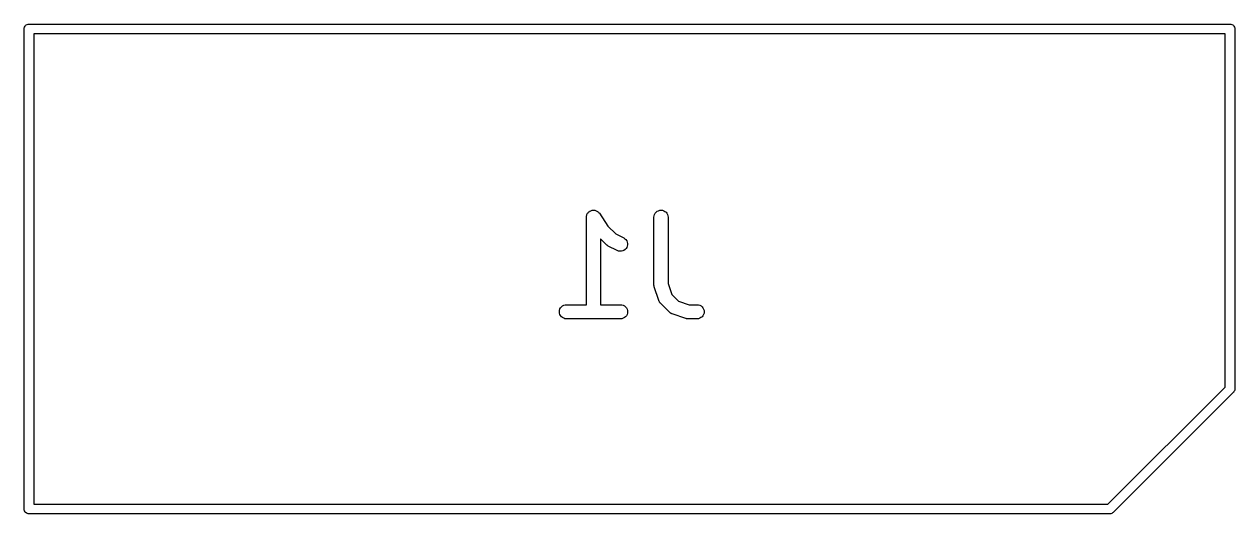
# Model space of a CAD drawing. Extents: x 1.7 to 12.3, y -5.9 to -2.3.
# Drawn here: x 6.591 to 7.095, y -5.923 to -5.719 of the extents above; entities that cross this region are included whole.
import ezdxf

# ---------------------------------------------------------------- set-up
doc = ezdxf.new("R2010")
doc.units = 0
doc.header["$MEASUREMENT"] = 0
doc.layers.add('BLACK', color=7, linetype='CONTINUOUS')

msp = doc.modelspace()

# ---------------------------------------------------------------- linework, layer by layer
at = {"layer": 'BLACK', "linetype": 'CONTINUOUS'}
for p, q in [((6.59134, -5.72001), (6.59159, -5.71971)), ((6.59159, -5.71971), (6.59189, -5.71946)), ((6.59189, -5.71946), (6.59223, -5.71928)), ((6.59223, -5.71928), (6.5926, -5.71917)), ((6.5926, -5.71917), (6.59289, -5.71914)), ((6.59289, -5.71914), (6.59299, -5.71913)), ((6.59299, -5.71913), (6.59308, -5.71914)), ((6.59308, -5.71914), (7.09289, -5.71914)), ((7.09289, -5.71914), (7.09299, -5.71913)), ((7.09299, -5.71913), (7.09308, -5.71914)), ((7.09308, -5.71914), (7.09337, -5.71917)), ((7.09337, -5.71917), (7.09374, -5.71928)), ((7.09374, -5.71928), (7.09409, -5.71946)), ((7.09409, -5.71946), (7.09439, -5.71971)), ((7.09439, -5.71971), (7.09463, -5.72001)), ((6.59101, -5.72111), (6.59105, -5.72072)), ((6.59102, -5.7212), (6.59101, -5.72111)), ((6.59102, -5.92101), (6.59102, -5.7212)), ((6.59105, -5.72072), (6.59116, -5.72035)), ((6.59116, -5.72035), (6.59134, -5.72001)), ((6.59495, -5.72308), (6.59495, -5.91914)), ((7.09102, -5.72308), (6.59495, -5.72308)), ((7.09102, -5.87029), (7.09102, -5.72308)), ((7.09463, -5.72001), (7.09481, -5.72035)), ((7.09481, -5.72035), (7.09493, -5.72072)), ((7.09493, -5.72072), (7.09496, -5.72111)), ((7.09496, -5.72111), (7.09495, -5.7212)), ((7.09495, -5.7212), (7.09495, -5.87101)), ((6.82504, -5.79951), (6.82507, -5.79923)), ((6.82504, -5.79955), (6.82504, -5.79951)), ((6.82504, -5.79951), (6.82504, -5.79951)), ((6.82504, -5.79951), (6.82504, -5.79951)), ((6.82504, -5.79951), (6.82504, -5.79951)), ((6.82504, -5.83597), (6.82504, -5.79955)), ((6.82507, -5.79923), (6.8251, -5.79894)), ((6.8251, -5.79893), (6.82519, -5.79865)), ((6.8251, -5.79894), (6.8251, -5.79893)), ((6.8251, -5.79894), (6.8251, -5.79894)), ((6.82519, -5.79865), (6.82527, -5.79839)), ((6.82527, -5.79839), (6.82542, -5.79813)), ((6.82527, -5.79839), (6.82527, -5.79839)), ((6.82527, -5.79839), (6.82527, -5.79839)), ((6.82542, -5.79813), (6.82555, -5.79788)), ((6.82555, -5.79788), (6.82574, -5.79766)), ((6.82555, -5.79788), (6.82555, -5.79788)), ((6.82555, -5.79788), (6.82555, -5.79788)), ((6.82574, -5.79766), (6.82592, -5.79744)), ((6.82592, -5.79744), (6.82614, -5.79726)), ((6.82592, -5.79744), (6.82592, -5.79744)), ((6.82592, -5.79744), (6.82592, -5.79744)), ((6.82614, -5.79726), (6.82637, -5.79708)), ((6.82637, -5.79708), (6.82662, -5.79695)), ((6.82637, -5.79708), (6.82637, -5.79708)), ((6.82637, -5.79708), (6.82637, -5.79708)), ((6.82662, -5.79695), (6.82688, -5.79681)), ((6.82688, -5.79681), (6.82715, -5.79673)), ((6.82688, -5.79681), (6.82688, -5.79681)), ((6.82688, -5.79681), (6.82688, -5.79681)), ((6.82715, -5.79673), (6.82743, -5.79665)), ((6.82743, -5.79665), (6.82743, -5.79665)), ((6.82743, -5.79665), (6.82744, -5.79665)), ((6.82744, -5.79665), (6.82771, -5.79662)), ((6.82771, -5.79662), (6.828, -5.7966)), ((6.828, -5.7966), (6.82801, -5.7966)), ((6.82801, -5.7966), (6.82801, -5.7966)), ((6.82801, -5.7966), (6.82829, -5.79663)), ((6.82829, -5.79663), (6.82858, -5.79666)), ((6.82858, -5.79666), (6.82858, -5.79666)), ((6.82858, -5.79666), (6.82858, -5.79666)), ((6.82858, -5.79666), (6.82886, -5.79674)), ((6.82886, -5.79674), (6.82913, -5.79682)), ((6.82913, -5.79682), (6.82913, -5.79683)), ((6.82913, -5.79683), (6.82913, -5.79683)), ((6.82913, -5.79683), (6.8294, -5.79697)), ((6.8294, -5.79697), (6.82964, -5.7971)), ((6.82964, -5.7971), (6.82964, -5.7971)), ((6.82964, -5.7971), (6.82964, -5.7971)), ((6.82964, -5.7971), (6.82986, -5.79728)), ((6.82986, -5.79728), (6.83008, -5.79746)), ((6.83008, -5.79746), (6.83008, -5.79747)), ((6.83008, -5.79747), (6.83008, -5.79747)), ((6.83008, -5.79747), (6.83026, -5.79768)), ((6.83026, -5.79768), (6.83045, -5.79791)), ((6.83045, -5.79791), (6.83403, -5.80329)), ((6.85316, -5.79951), (6.85322, -5.79893)), ((6.85316, -5.79955), (6.85316, -5.79951)), ((6.85316, -5.82767), (6.85316, -5.79955)), ((6.85322, -5.79893), (6.8534, -5.79839)), ((6.8534, -5.79839), (6.85367, -5.79788)), ((6.85367, -5.79788), (6.85404, -5.79744)), ((6.85404, -5.79744), (6.85449, -5.79708)), ((6.85449, -5.79708), (6.855, -5.79681)), ((6.855, -5.79681), (6.85556, -5.79665)), ((6.85556, -5.79665), (6.85613, -5.7966)), ((6.85613, -5.7966), (6.8567, -5.79666)), ((6.8567, -5.79666), (6.85725, -5.79683)), ((6.85725, -5.79683), (6.85776, -5.7971)), ((6.85776, -5.7971), (6.85821, -5.79747)), ((6.85821, -5.79747), (6.85857, -5.79791)), ((6.85857, -5.79791), (6.85884, -5.79842)), ((6.85884, -5.79842), (6.85901, -5.79898)), ((6.85901, -5.79898), (6.85906, -5.79955)), ((6.85906, -5.79955), (6.85906, -5.82719)), ((6.83403, -5.80329), (6.83724, -5.8065)), ((6.8334, -5.81101), (6.83094, -5.80855)), ((6.83094, -5.80855), (6.83094, -5.83597)), ((6.83724, -5.8065), (6.84056, -5.80816)), ((6.84056, -5.80816), (6.84059, -5.80817)), ((6.84059, -5.80817), (6.84108, -5.80849)), ((6.84108, -5.80849), (6.84149, -5.80889)), ((6.84149, -5.80889), (6.84182, -5.80936)), ((6.84182, -5.80936), (6.84205, -5.80989)), ((6.84205, -5.80989), (6.84217, -5.81046)), ((6.84217, -5.81046), (6.84218, -5.81103)), ((6.83353, -5.81112), (6.8334, -5.81101)), ((6.83365, -5.81123), (6.83353, -5.81112)), ((6.83375, -5.8113), (6.83365, -5.81123)), ((6.83384, -5.81138), (6.83375, -5.8113)), ((6.83399, -5.81145), (6.83384, -5.81138)), ((6.83413, -5.81154), (6.83399, -5.81145)), ((6.83417, -5.81156), (6.83413, -5.81154)), ((6.83792, -5.81344), (6.83417, -5.81156)), ((6.83845, -5.81364), (6.83792, -5.81344)), ((6.83902, -5.81374), (6.83845, -5.81364)), ((6.8396, -5.81373), (6.83902, -5.81374)), ((6.84016, -5.8136), (6.8396, -5.81373)), ((6.84069, -5.81337), (6.84016, -5.8136)), ((6.84116, -5.81304), (6.84069, -5.81337)), ((6.84156, -5.81262), (6.84116, -5.81304)), ((6.84187, -5.81214), (6.84156, -5.81262)), ((6.84208, -5.8116), (6.84187, -5.81214)), ((6.84218, -5.81103), (6.84208, -5.8116)), ((6.85317, -5.82784), (6.85316, -5.82767)), ((6.85318, -5.828), (6.85317, -5.82784)), ((6.8532, -5.82812), (6.85318, -5.828)), ((6.85321, -5.82824), (6.8532, -5.82812)), ((6.85326, -5.8284), (6.85321, -5.82824)), ((6.8533, -5.82856), (6.85326, -5.8284)), ((6.85331, -5.8286), (6.8533, -5.82856)), ((6.85518, -5.83423), (6.85331, -5.8286)), ((6.85906, -5.82719), (6.86057, -5.8317)), ((6.85522, -5.83431), (6.85518, -5.83423)), ((6.85524, -5.83439), (6.85522, -5.83431)), ((6.85534, -5.83457), (6.85524, -5.83439)), ((6.85542, -5.83475), (6.85534, -5.83457)), ((6.85547, -5.83483), (6.85542, -5.83475)), ((6.85551, -5.8349), (6.85547, -5.83483)), ((6.85563, -5.83506), (6.85551, -5.8349)), ((6.85575, -5.83523), (6.85563, -5.83506)), ((6.85581, -5.83528), (6.85575, -5.83523)), ((6.85587, -5.83535), (6.85581, -5.83528)), ((6.8559, -5.83538), (6.85587, -5.83535)), ((6.85965, -5.83913), (6.8559, -5.83538)), ((6.86057, -5.8317), (6.86333, -5.83446)), ((6.86333, -5.83446), (6.86784, -5.83597)), ((6.81379, -5.8389), (6.81385, -5.83833)), ((6.81384, -5.83947), (6.81379, -5.8389)), ((6.814, -5.84002), (6.81384, -5.83947)), ((6.81385, -5.83833), (6.81402, -5.83777)), ((6.81427, -5.84054), (6.814, -5.84002)), ((6.81402, -5.83777), (6.81429, -5.83727)), ((6.81463, -5.84098), (6.81427, -5.84054)), ((6.81429, -5.83727), (6.81466, -5.83682)), ((6.81466, -5.83682), (6.81511, -5.83646)), ((6.81511, -5.83646), (6.81561, -5.83619)), ((6.81561, -5.83619), (6.81617, -5.83602)), ((6.81617, -5.83602), (6.81674, -5.83597)), ((6.81674, -5.83597), (6.82504, -5.83597)), ((6.83094, -5.83597), (6.83924, -5.83597)), ((6.83924, -5.83597), (6.83928, -5.83597)), ((6.83928, -5.83597), (6.83985, -5.83603)), ((6.83985, -5.83603), (6.8404, -5.8362)), ((6.8404, -5.8362), (6.84091, -5.83648)), ((6.84091, -5.83648), (6.84135, -5.83685)), ((6.84168, -5.84057), (6.84132, -5.84101)), ((6.84135, -5.83685), (6.84171, -5.8373)), ((6.84196, -5.84006), (6.84168, -5.84057)), ((6.84171, -5.8373), (6.84197, -5.83781)), ((6.84213, -5.83951), (6.84196, -5.84006)), ((6.84197, -5.83781), (6.84214, -5.83837)), ((6.84219, -5.83894), (6.84213, -5.83951)), ((6.84214, -5.83837), (6.84219, -5.83894)), ((6.85971, -5.83919), (6.85965, -5.83913)), ((6.85977, -5.83925), (6.85971, -5.83919)), ((6.85994, -5.83937), (6.85977, -5.83925)), ((6.86009, -5.8395), (6.85994, -5.83937)), ((6.86017, -5.83954), (6.86009, -5.8395)), ((6.86024, -5.83959), (6.86017, -5.83954)), ((6.86042, -5.83967), (6.86024, -5.83959)), ((6.8606, -5.83977), (6.86042, -5.83967)), ((6.86068, -5.8398), (6.8606, -5.83977)), ((6.86076, -5.83983), (6.86068, -5.8398)), ((6.8608, -5.83985), (6.86076, -5.83983)), ((6.86642, -5.84172), (6.8608, -5.83985)), ((6.86784, -5.83597), (6.87111, -5.83597)), ((6.87111, -5.83597), (6.87115, -5.83597)), ((6.87115, -5.83597), (6.87172, -5.83603)), ((6.87172, -5.83603), (6.87227, -5.8362)), ((6.87227, -5.8362), (6.87278, -5.83648)), ((6.87278, -5.83648), (6.87322, -5.83685)), ((6.87356, -5.84057), (6.87319, -5.84101)), ((6.87322, -5.83685), (6.87358, -5.8373)), ((6.87383, -5.84006), (6.87356, -5.84057)), ((6.87358, -5.8373), (6.87385, -5.83781)), ((6.874, -5.83951), (6.87383, -5.84006)), ((6.87385, -5.83781), (6.87401, -5.83837)), ((6.87406, -5.83894), (6.874, -5.83951)), ((6.87401, -5.83837), (6.87406, -5.83894)), ((6.81507, -5.84136), (6.81463, -5.84098)), ((6.81558, -5.84163), (6.81507, -5.84136)), ((6.81613, -5.84181), (6.81558, -5.84163)), ((6.8167, -5.84187), (6.81613, -5.84181)), ((6.81674, -5.84187), (6.8167, -5.84187)), ((6.83924, -5.84187), (6.81674, -5.84187)), ((6.83981, -5.84182), (6.83924, -5.84187)), ((6.84036, -5.84165), (6.83981, -5.84182)), ((6.84087, -5.84138), (6.84036, -5.84165)), ((6.84132, -5.84101), (6.84087, -5.84138)), ((6.86659, -5.84176), (6.86642, -5.84172)), ((6.86674, -5.84181), (6.86659, -5.84176)), ((6.86687, -5.84182), (6.86674, -5.84181)), ((6.86699, -5.84185), (6.86687, -5.84182)), ((6.86715, -5.84185), (6.86699, -5.84185)), ((6.86732, -5.84187), (6.86715, -5.84185)), ((6.86736, -5.84187), (6.86732, -5.84187)), ((6.87111, -5.84187), (6.86736, -5.84187)), ((6.87168, -5.84182), (6.87111, -5.84187)), ((6.87223, -5.84165), (6.87168, -5.84182)), ((6.87274, -5.84138), (6.87223, -5.84165)), ((6.87319, -5.84101), (6.87274, -5.84138)), ((7.04217, -5.91914), (7.09102, -5.87029)), ((7.09495, -5.87101), (7.09496, -5.87111)), ((7.09431, -5.87257), (7.04445, -5.92243)), ((7.09439, -5.87251), (7.09431, -5.87257)), ((7.09445, -5.87243), (7.09439, -5.87251)), ((7.09463, -5.87221), (7.09445, -5.87243)), ((7.09481, -5.87187), (7.09463, -5.87221)), ((7.09493, -5.87149), (7.09481, -5.87187)), ((7.09481, -5.87187), (7.09481, -5.87187)), ((7.09495, -5.8712), (7.09493, -5.87149)), ((7.09496, -5.87111), (7.09495, -5.8712)), ((7.09495, -5.8712), (7.09495, -5.8712)), ((6.59101, -5.92111), (6.59102, -5.92101)), ((6.59105, -5.92149), (6.59101, -5.92111)), ((6.59495, -5.91914), (7.04217, -5.91914)), ((6.59116, -5.92187), (6.59105, -5.92149)), ((6.59134, -5.92221), (6.59116, -5.92187)), ((6.59159, -5.92251), (6.59134, -5.92221)), ((6.59189, -5.92275), (6.59159, -5.92251)), ((6.59223, -5.92294), (6.59189, -5.92275)), ((6.5926, -5.92305), (6.59223, -5.92294)), ((6.59289, -5.92308), (6.5926, -5.92305)), ((6.59299, -5.92309), (6.59289, -5.92308)), ((6.59308, -5.92308), (6.59299, -5.92309)), ((7.04289, -5.92308), (6.59308, -5.92308)), ((7.04299, -5.92309), (7.04289, -5.92308)), ((7.04308, -5.92308), (7.04299, -5.92309)), ((7.04337, -5.92305), (7.04308, -5.92308)), ((7.04308, -5.92308), (7.04308, -5.92308)), ((7.04374, -5.92294), (7.04337, -5.92305)), ((7.04409, -5.92275), (7.04374, -5.92294)), ((7.04439, -5.92251), (7.04409, -5.92275)), ((7.04445, -5.92243), (7.04439, -5.92251))]:
    msp.add_line(p, q, dxfattribs=at)

doc.saveas('drawing.dxf')
